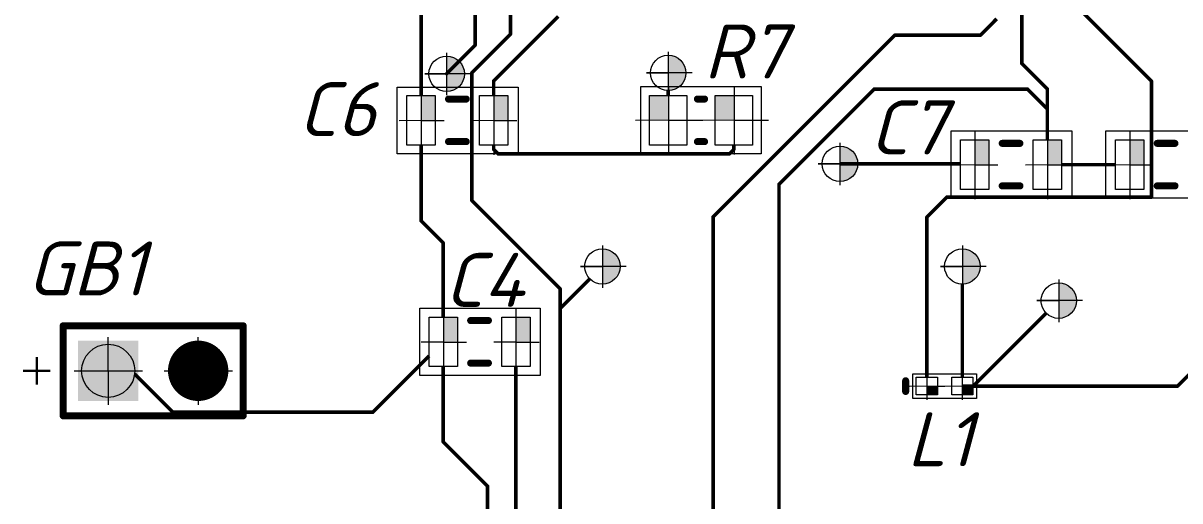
# Model space of a CAD drawing. Header units: millimetres. Extents: x -578 to 740, y 82 to 629.
# Drawn here: x 315.1 to 380.4, y 391 to 418 of the extents above; entities that cross this region are included whole.
import ezdxf

# ---------------------------------------------------------------- set-up
doc = ezdxf.new("R2010")
doc.units = ezdxf.units.MM
doc.header["$LTSCALE"] = 0.5
doc.layers.get('0').update_dxf_attribs({"lineweight": 60})
for name, color, linetype in [('BottomLayer', 5, 'Continuous'), ('BottomSolder', 6, 'Continuous'), ('MultiLayer', 9, 'Continuous'), ('TopOverlay', 2, 'Continuous')]:
    doc.layers.add(name, color=color, linetype=linetype)
doc.layers.add('СПЛТОНК', color=7, linetype='Continuous', lineweight=20)
doc.styles.get("Standard").update_dxf_attribs({"font": 'isocpeui.ttf', "width": 0.9})

# ---------------------------------------------------------------- blocks, each defined once
blk = doc.blocks.new('C_____________50_29__4')
at = {"layer": 'TopOverlay', "const_width": 0.2}
for points in [[(-0.25, 0.6), (0.25, 0.6)], [(-0.25, -0.6), (0.25, -0.6)]]:
    blk.add_lwpolyline(points, dxfattribs=at)
at = {"layer": 'TopOverlay', "const_width": 0.1}
for points in [[(-0.3, 0.6, 1), (-0.2, 0.6, 1)], [(0.2, 0.6, 1), (0.3, 0.6, 1)], [(-0.3, -0.6, 1), (-0.2, -0.6, 1)], [(0.2, -0.6, 1), (0.3, -0.6, 1)]]:
    blk.add_lwpolyline(points, format="xyb", close=True, dxfattribs=at)
blk = doc.blocks.new('C_____________50_29__6')
at = {"layer": 'TopOverlay', "const_width": 0.2}
for points in [[(-0.25, 0.6), (0.25, 0.6)], [(-0.25, -0.6), (0.25, -0.6)]]:
    blk.add_lwpolyline(points, dxfattribs=at)
at = {"layer": 'TopOverlay', "const_width": 0.1}
for points in [[(-0.3, 0.6, 1), (-0.2, 0.6, 1)], [(0.2, 0.6, 1), (0.3, 0.6, 1)], [(-0.3, -0.6, 1), (-0.2, -0.6, 1)], [(0.2, -0.6, 1), (0.3, -0.6, 1)]]:
    blk.add_lwpolyline(points, format="xyb", close=True, dxfattribs=at)
blk = doc.blocks.new('C_____________50_29__7')
at = {"layer": 'TopOverlay', "const_width": 0.2}
for points in [[(-0.25, 0.6), (0.25, 0.6)], [(-0.25, -0.6), (0.25, -0.6)]]:
    blk.add_lwpolyline(points, dxfattribs=at)
at = {"layer": 'TopOverlay', "const_width": 0.1}
for points in [[(-0.3, 0.6, 1), (-0.2, 0.6, 1)], [(0.2, 0.6, 1), (0.3, 0.6, 1)], [(-0.3, -0.6, 1), (-0.2, -0.6, 1)], [(0.2, -0.6, 1), (0.3, -0.6, 1)]]:
    blk.add_lwpolyline(points, format="xyb", close=True, dxfattribs=at)
blk = doc.blocks.new('C_____________50_29__8')
at = {"layer": 'TopOverlay', "const_width": 0.2}
for points in [[(-0.25, 0.6), (0.25, 0.6)], [(-0.25, -0.6), (0.25, -0.6)]]:
    blk.add_lwpolyline(points, dxfattribs=at)
at = {"layer": 'TopOverlay', "const_width": 0.1}
for points in [[(-0.3, 0.6, 1), (-0.2, 0.6, 1)], [(0.2, 0.6, 1), (0.3, 0.6, 1)], [(-0.3, -0.6, 1), (-0.2, -0.6, 1)], [(0.2, -0.6, 1), (0.3, -0.6, 1)]]:
    blk.add_lwpolyline(points, format="xyb", close=True, dxfattribs=at)
blk = doc.blocks.new('0402_A_22')
at = {"layer": 'TopOverlay', "const_width": 0.2}
blk.add_lwpolyline([(-1.1, -0.15), (-1.1, 0.15)], dxfattribs=at)
at = {"layer": 'TopOverlay', "const_width": 0.1}
for points in [[(-1.15, 0.15, 1), (-1.05, 0.15, 1)], [(-1.15, -0.15, 1), (-1.05, -0.15, 1)]]:
    blk.add_lwpolyline(points, format="xyb", close=True, dxfattribs=at)
blk = doc.blocks.new('RC_0805__R_________30')
at = {"layer": 'TopOverlay', "const_width": 0.2}
for points in [[(-0.1, 0.6), (0.1, 0.6)], [(-0.1, -0.6), (0.1, -0.6)]]:
    blk.add_lwpolyline(points, dxfattribs=at)
at = {"layer": 'TopOverlay', "const_width": 0.1}
for points in [[(-0.15, 0.6, 1), (-0.05, 0.6, 1)], [(0.05, 0.6, 1), (0.15, 0.6, 1)], [(-0.15, -0.6, 1), (-0.05, -0.6, 1)], [(0.05, -0.6, 1), (0.15, -0.6, 1)]]:
    blk.add_lwpolyline(points, format="xyb", close=True, dxfattribs=at)

msp = doc.modelspace()

# ---------------------------------------------------------------- hatches: boundary and pattern name
at = {"lineweight": 0}
h = msp.add_hatch(color=256, dxfattribs=at)
h.dxf.hatch_style = 1
h.paths.add_polyline_path([(338.998, 416.117), (338.998, 415.117), (339.998, 415.117, 0.414214)])
h.paths.add_polyline_path([(339.998, 415.117), (338.998, 415.117), (338.998, 414.117, 0.414214)])
h = msp.add_hatch(color=256, dxfattribs=at)
h.dxf.hatch_style = 1
h.paths.add_polyline_path([(351.504, 416.168), (351.504, 415.168), (352.504, 415.168, 0.414214)])
h.paths.add_polyline_path([(352.504, 415.168), (351.504, 415.168), (351.504, 414.168, 0.414214)])
h = msp.add_hatch(color=256, dxfattribs=at)
h.dxf.hatch_style = 1
h.paths.add_polyline_path([(338.354, 413.892), (337.58, 413.892), (337.58, 412.473), (338.354, 412.476)])
h = msp.add_hatch(color=256, dxfattribs=at)
h.dxf.hatch_style = 1
h.paths.add_polyline_path([(342.454, 413.892), (341.68, 413.892), (341.68, 412.473), (342.454, 412.476)])
h = msp.add_hatch(color=256, dxfattribs=at)
h.dxf.hatch_style = 1
h.paths.add_polyline_path([(351.546, 413.892), (350.454, 413.892), (350.454, 412.488), (351.546, 412.493)])
h = msp.add_hatch(color=256, dxfattribs=at)
h.dxf.hatch_style = 1
h.paths.add_polyline_path([(355.246, 413.892), (354.154, 413.892), (354.154, 412.488), (355.246, 412.493)])
h = msp.add_hatch(color=256, dxfattribs=at)
h.dxf.hatch_style = 1
h.paths.add_polyline_path([(369.604, 411.392), (368.83, 411.392), (368.83, 409.973), (369.604, 409.976)])
h = msp.add_hatch(color=256, dxfattribs=at)
h.dxf.hatch_style = 1
h.paths.add_polyline_path([(373.704, 411.392), (372.93, 411.392), (372.93, 409.973), (373.704, 409.976)])
h = msp.add_hatch(color=256, dxfattribs=at)
h.dxf.hatch_style = 1
h.paths.add_polyline_path([(378.354, 411.392), (377.58, 411.392), (377.58, 409.973), (378.354, 409.976)])
h = msp.add_hatch(color=256, dxfattribs=at)
h.dxf.hatch_style = 1
h.paths.add_polyline_path([(361.198, 411.037), (361.198, 410.037), (362.198, 410.037, 0.414214)])
h.paths.add_polyline_path([(362.198, 410.037), (361.198, 410.037), (361.198, 409.037, 0.414214)])
h = msp.add_hatch(color=256, dxfattribs=at)
h.dxf.hatch_style = 1
h.paths.add_polyline_path([(347.787, 405.246), (347.787, 404.246), (348.787, 404.246, 0.414214)])
h.paths.add_polyline_path([(348.787, 404.246), (347.787, 404.246), (347.787, 403.246, 0.414214)])
h = msp.add_hatch(color=256, dxfattribs=at)
h.dxf.hatch_style = 1
h.paths.add_polyline_path([(368.104, 405.246), (368.104, 404.246), (369.104, 404.246, 0.414214)])
h.paths.add_polyline_path([(369.104, 404.246), (368.104, 404.246), (368.104, 403.246, 0.414214)])
h = msp.add_hatch(color=256, dxfattribs=at)
h.dxf.hatch_style = 1
h.paths.add_polyline_path([(373.542, 403.315), (373.542, 402.315), (374.542, 402.315, 0.414214)])
h.paths.add_polyline_path([(374.542, 402.315), (373.542, 402.315), (373.542, 401.315, 0.414214)])
h = msp.add_hatch(color=256, dxfattribs=at)
h.dxf.hatch_style = 1
h.paths.add_polyline_path([(339.604, 401.392), (338.83, 401.392), (338.83, 399.973), (339.604, 399.976)])
h = msp.add_hatch(color=256, dxfattribs=at)
h.dxf.hatch_style = 1
h.paths.add_polyline_path([(343.704, 401.392), (342.93, 401.392), (342.93, 399.973), (343.704, 399.976)])
h = msp.add_hatch(color=256, dxfattribs=at)
h.dxf.hatch_style = 1
h.paths.add_polyline_path([(319.894, 399.856, 0.414214), (318.394, 398.356), (319.894, 398.356)])
h.paths.add_polyline_path([(319.894, 398.356), (318.394, 398.356, 0.414214), (319.894, 396.856)])
h = msp.add_hatch(color=256, dxfattribs=at)
h.dxf.hatch_style = 1
h.paths.add_polyline_path([(324.974, 399.856, 0.414214), (323.474, 398.356), (324.974, 398.356)])
h.paths.add_polyline_path([(324.974, 398.356), (323.474, 398.356, 0.414214), (324.974, 396.856)])
h = msp.add_hatch(color=256, dxfattribs=at)
h.dxf.hatch_style = 1
h.paths.add_polyline_path([(366.115, 396.992), (366.704, 396.992), (366.704, 397.482), (366.115, 397.481)])
h = msp.add_hatch(color=256, dxfattribs=at)
h.dxf.hatch_style = 1
h.paths.add_polyline_path([(368.115, 396.992), (368.704, 396.992), (368.704, 397.482), (368.115, 397.481)])

# ---------------------------------------------------------------- linework, layer by layer
for p, q in [((337.58, 410.55), (337.58, 414.404)), ((341.68, 410.55), (341.68, 414.404)), ((351.546, 410.57), (351.546, 414.424)), ((355.246, 410.57), (355.246, 414.424)), ((337.58, 412.473), (336.314, 412.463)), ((337.58, 412.473), (338.861, 412.477)), ((341.68, 412.473), (340.414, 412.463)), ((341.68, 412.473), (342.961, 412.477)), ((351.546, 412.493), (349.651, 412.484)), ((351.546, 412.493), (353.465, 412.497)), ((355.246, 412.493), (353.351, 412.484)), ((355.246, 412.493), (357.165, 412.497)), ((368.83, 408.05), (368.83, 411.904)), ((372.93, 408.05), (372.93, 411.904)), ((377.58, 408.05), (377.58, 411.904)), ((368.83, 409.973), (367.564, 409.963)), ((368.83, 409.973), (370.111, 409.977)), ((372.93, 409.973), (371.664, 409.963)), ((372.93, 409.973), (374.211, 409.977)), ((377.58, 409.973), (376.314, 409.964)), ((377.58, 409.973), (378.861, 409.977)), ((338.83, 398.05), (338.83, 401.904)), ((342.93, 398.05), (342.93, 401.904)), ((319.894, 398.356), (319.884, 400.251)), ((324.974, 398.356), (324.964, 400.251)), ((338.83, 399.973), (337.564, 399.964)), ((338.83, 399.973), (340.111, 399.977)), ((342.93, 399.973), (341.664, 399.964)), ((342.93, 399.973), (344.211, 399.977)), ((317.971, 398.356), (321.824, 398.356)), ((319.894, 398.356), (319.898, 396.436)), ((323.051, 398.356), (326.904, 398.356)), ((324.974, 398.356), (324.978, 396.436)), ((366.115, 396.717), (366.115, 398.284)), ((368.115, 396.717), (368.115, 398.284)), ((366.115, 397.481), (365.115, 397.473)), ((366.115, 397.481), (367.115, 397.484)), ((368.115, 397.481), (367.115, 397.473)), ((368.115, 397.481), (369.115, 397.484))]:
    msp.add_line(p, q, dxfattribs=at)
at = {"lineweight": 30}
for p, q in [((315.86, 399.118), (315.86, 397.585)), ((315.094, 398.351), (316.627, 398.351))]:
    msp.add_line(p, q, dxfattribs=at)
at = {"lineweight": 0, "const_width": 0.2}
for points in [[(371.46, 415.698), (371.46, 424.261)], [(340.604, 416.722), (340.604, 423.442)], [(342.604, 417.361), (342.604, 423.442)], [(337.554, 413.892), (337.554, 419.863)], [(374.101, 419.384), (378.775, 414.711)], [(341.654, 414.711), (345.298, 418.354)], [(369.123, 417.301), (370.037, 418.216)], [(340.421, 415.178), (342.604, 417.361)], [(354.035, 407.04), (364.297, 417.301)], [(364.297, 417.301), (369.123, 417.301)], [(338.998, 415.117), (340.604, 416.722)], [(340.421, 407.959), (340.421, 415.178)], [(371.46, 415.698), (372.904, 414.253)], [(341.654, 413.892), (341.654, 414.711)], [(378.775, 408.157), (378.775, 414.711)], [(351.504, 413.892), (351.504, 414.168)], [(357.754, 408.879), (363.128, 414.253)], [(363.128, 414.253), (371.786, 414.253)], [(371.786, 414.253), (372.904, 413.136)], [(372.904, 413.136), (372.904, 414.253)], [(372.904, 411.392), (372.904, 413.136)], [(337.554, 406.817), (337.554, 411.092)], [(341.654, 410.85), (341.654, 411.092)], [(341.654, 410.85), (341.908, 410.596)], [(341.908, 410.596), (354.95, 410.596)], [(354.95, 410.596), (355.204, 410.85)], [(355.204, 410.85), (355.204, 411.092)], [(361.198, 410.037), (368.004, 410.037)], [(373.704, 409.992), (376.754, 409.992)], [(357.754, 359.288), (357.754, 408.879)], [(340.421, 407.959), (345.404, 402.976)], [(366.104, 407.04), (367.222, 408.157)], [(367.222, 408.157), (378.775, 408.157)], [(337.554, 406.817), (338.804, 405.567)], [(354.035, 389.006), (354.035, 407.04)], [(366.104, 397.992), (366.104, 407.04)], [(338.804, 401.392), (338.804, 405.567)], [(345.404, 401.863), (347.08, 403.539)], [(345.404, 401.863), (345.404, 402.976)], [(368.104, 397.992), (368.104, 403.246)], [(345.404, 387.642), (345.404, 401.863)], [(368.719, 397.492), (372.835, 401.608)], [(334.828, 396.016), (338.004, 399.192)], [(380.248, 397.492), (381.654, 398.898)], [(321.384, 398.187), (323.555, 396.016)], [(338.804, 394.35), (338.804, 398.592)], [(342.904, 385.704), (342.904, 398.592)], [(368.104, 397.492), (368.719, 397.492)], [(368.719, 397.492), (380.248, 397.492)], [(323.555, 396.016), (334.828, 396.016)], [(338.804, 394.35), (341.304, 391.851)], [(341.304, 387.642), (341.304, 391.851)]]:
    msp.add_lwpolyline(points, dxfattribs=at)
at = {"lineweight": 0, "const_width": 0.1}
for points in [[(342.554, 417.361, 1), (342.654, 417.361, 1)], [(342.554, 417.361, 1), (342.654, 417.361, 1)], [(364.247, 417.301, 1), (364.347, 417.301, 1)], [(364.247, 417.301, 1), (364.347, 417.301, 1)], [(369.073, 417.301, 1), (369.173, 417.301, 1)], [(369.073, 417.301, 1), (369.173, 417.301, 1)], [(340.554, 416.722, 1), (340.654, 416.722, 1)], [(340.554, 416.722, 1), (340.654, 416.722, 1)], [(340.371, 415.178, 1), (340.471, 415.178, 1)], [(340.371, 415.178, 1), (340.471, 415.178, 1)], [(371.41, 415.698, 1), (371.51, 415.698, 1)], [(371.41, 415.698, 1), (371.51, 415.698, 1)], [(338.948, 415.117, 1), (339.048, 415.117, 1)], [(341.604, 414.711, 1), (341.704, 414.711, 1)], [(341.604, 414.711, 1), (341.704, 414.711, 1)], [(378.725, 414.711, 1), (378.825, 414.711, 1)], [(378.725, 414.711, 1), (378.825, 414.711, 1)], [(363.078, 414.253, 1), (363.178, 414.253, 1)], [(363.078, 414.253, 1), (363.178, 414.253, 1)], [(371.736, 414.253, 1), (371.836, 414.253, 1)], [(371.736, 414.253, 1), (371.836, 414.253, 1)], [(372.854, 414.253, 1), (372.954, 414.253, 1)], [(372.854, 414.253, 1), (372.954, 414.253, 1)], [(372.854, 413.136, 1), (372.954, 413.136, 1)], [(372.854, 413.136, 1), (372.954, 413.136, 1)], [(372.854, 413.136, 1), (372.954, 413.136, 1)], [(341.604, 410.85, 1), (341.704, 410.85, 1)], [(341.604, 410.85, 1), (341.704, 410.85, 1)], [(341.858, 410.596, 1), (341.958, 410.596, 1)], [(341.858, 410.596, 1), (341.958, 410.596, 1)], [(354.9, 410.596, 1), (355, 410.596, 1)], [(354.9, 410.596, 1), (355, 410.596, 1)], [(355.154, 410.85, 1), (355.254, 410.85, 1)], [(355.154, 410.85, 1), (355.254, 410.85, 1)], [(357.704, 408.879, 1), (357.804, 408.879, 1)], [(357.704, 408.879, 1), (357.804, 408.879, 1)], [(340.371, 407.959, 1), (340.471, 407.959, 1)], [(340.371, 407.959, 1), (340.471, 407.959, 1)], [(367.172, 408.157, 1), (367.272, 408.157, 1)], [(367.172, 408.157, 1), (367.272, 408.157, 1)], [(378.725, 408.157, 1), (378.825, 408.157, 1)], [(378.725, 408.157, 1), (378.825, 408.157, 1)], [(337.504, 406.817, 1), (337.604, 406.817, 1)], [(337.504, 406.817, 1), (337.604, 406.817, 1)], [(353.985, 407.04, 1), (354.085, 407.04, 1)], [(353.985, 407.04, 1), (354.085, 407.04, 1)], [(366.054, 407.04, 1), (366.154, 407.04, 1)], [(366.054, 407.04, 1), (366.154, 407.04, 1)], [(338.754, 405.567, 1), (338.854, 405.567, 1)], [(338.754, 405.567, 1), (338.854, 405.567, 1)], [(345.354, 402.976, 1), (345.454, 402.976, 1)], [(345.354, 402.976, 1), (345.454, 402.976, 1)], [(345.354, 401.863, 1), (345.454, 401.863, 1)], [(345.354, 401.863, 1), (345.454, 401.863, 1)], [(345.354, 401.863, 1), (345.454, 401.863, 1)], [(368.669, 397.492, 1), (368.769, 397.492, 1)], [(368.669, 397.492, 1), (368.769, 397.492, 1)], [(368.669, 397.492, 1), (368.769, 397.492, 1)], [(380.198, 397.492, 1), (380.298, 397.492, 1)], [(380.198, 397.492, 1), (380.298, 397.492, 1)], [(334.778, 396.016, 1), (334.878, 396.016, 1)], [(334.778, 396.016, 1), (334.878, 396.016, 1)], [(338.754, 394.35, 1), (338.854, 394.35, 1)], [(338.754, 394.35, 1), (338.854, 394.35, 1)], [(341.254, 391.851, 1), (341.354, 391.851, 1)], [(341.254, 391.851, 1), (341.354, 391.851, 1)]]:
    msp.add_lwpolyline(points, format="xyb", close=True, dxfattribs=at)
at = {"lineweight": 15}
for points in [[(336.204, 414.367), (343.029, 414.367), (343.029, 410.592), (336.204, 410.592)], [(349.954, 414.392), (356.754, 414.392), (356.754, 410.592), (349.954, 410.592)], [(367.479, 411.892), (374.279, 411.892), (374.279, 408.092), (367.479, 408.092)], [(376.204, 411.892), (383.004, 411.892), (383.004, 408.092), (376.204, 408.092)], [(337.479, 401.892), (344.279, 401.892), (344.279, 398.092), (337.479, 398.092)], [(365.304, 398.192), (368.904, 398.192), (368.904, 396.792), (365.304, 396.792)]]:
    msp.add_lwpolyline(points, close=True, dxfattribs=at)
at = {"lineweight": 0}
for points in [[(336.754, 411.092), (336.754, 413.892), (338.354, 413.892), (338.354, 411.092)], [(340.854, 411.092), (340.854, 413.892), (342.454, 413.892), (342.454, 411.092)], [(350.454, 411.092), (350.454, 413.892), (352.554, 413.892), (352.554, 411.092)], [(354.154, 411.092), (354.154, 413.892), (356.254, 413.892), (356.254, 411.092)], [(368.004, 408.592), (368.004, 411.392), (369.604, 411.392), (369.604, 408.592)], [(372.104, 408.592), (372.104, 411.392), (373.704, 411.392), (373.704, 408.592)], [(376.754, 408.592), (376.754, 411.392), (378.354, 411.392), (378.354, 408.592)], [(338.004, 398.592), (338.004, 401.392), (339.604, 401.392), (339.604, 398.592)], [(342.104, 398.592), (342.104, 401.392), (343.704, 401.392), (343.704, 398.592)], [(365.504, 397.992), (366.704, 397.992), (366.704, 396.992), (365.504, 396.992)], [(367.504, 397.992), (368.704, 397.992), (368.704, 396.992), (367.504, 396.992)]]:
    msp.add_lwpolyline(points, close=True, dxfattribs=at)
at = {"lineweight": 15, "const_width": 0.4}
for points in [[(317.354, 395.816), (317.354, 400.896)], [(317.354, 400.896), (327.514, 400.896)], [(327.514, 395.816), (327.514, 400.896)], [(317.354, 395.816), (327.514, 395.816)]]:
    msp.add_lwpolyline(points, dxfattribs=at)
at = {"lineweight": 15}
for points, const_width in [([(317.254, 400.896, 1), (317.454, 400.896, 1)], 0.2), ([(317.254, 400.896, 1), (317.454, 400.896, 1)], 0.2), ([(327.414, 400.896, 1), (327.614, 400.896, 1)], 0.2), ([(327.414, 400.896, 1), (327.614, 400.896, 1)], 0.2), ([(317.254, 395.816, 1), (317.454, 395.816, 1)], 0.2), ([(317.254, 395.816, 1), (317.454, 395.816, 1)], 0.2), ([(323.505, 396.016, 1), (323.605, 396.016, 1)], 0.1), ([(323.505, 396.016, 1), (323.605, 396.016, 1)], 0.1), ([(327.414, 395.816, 1), (327.614, 395.816, 1)], 0.2), ([(327.414, 395.816, 1), (327.614, 395.816, 1)], 0.2)]:
    msp.add_lwpolyline(points, format="xyb", close=True, dxfattribs=dict(at, const_width=const_width))
at = {"lineweight": 0}
for centre, radius in [((338.998, 415.117), 1), ((351.504, 415.168), 1), ((361.198, 410.037), 1), ((347.787, 404.246), 1), ((368.104, 404.246), 1), ((373.542, 402.315), 1), ((319.894, 398.356), 1.5), ((324.974, 398.356), 1.5)]:
    msp.add_circle(centre, radius, dxfattribs=at)
at = {"layer": 'BottomLayer', "const_width": 1.5}
msp.add_lwpolyline([(324.224, 398.356, 1), (325.724, 398.356, 1)], format="xyb", close=True, dxfattribs=at)
at = {"layer": 'BottomLayer'}
msp.add_solid([(318.394, 396.856), (321.394, 396.856), (318.394, 399.856), (321.394, 399.856)], dxfattribs=at)
at = {"layer": 'BottomSolder', "const_width": 1.703}
msp.add_lwpolyline([(324.122, 398.356, 1), (325.825, 398.356, 1)], format="xyb", close=True, dxfattribs=at)
at = {"layer": 'BottomSolder'}
msp.add_solid([(318.191, 396.653), (321.597, 396.653), (318.191, 400.059), (321.597, 400.059)], dxfattribs=at)
at = {"layer": 'MultiLayer', "const_width": 1.5}
msp.add_lwpolyline([(324.224, 398.356, 1), (325.724, 398.356, 1)], format="xyb", close=True, dxfattribs=at)
at = {"layer": 'MultiLayer'}
msp.add_solid([(318.394, 396.856), (321.394, 396.856), (318.394, 399.856), (321.394, 399.856)], dxfattribs=at)
at = {"layer": 'СПЛТОНК', "lineweight": 0}
for p, q in [((338.998, 416.301), (338.998, 413.911)), ((351.504, 416.352), (351.504, 413.962)), ((340.34, 415.117), (337.768, 415.117)), ((337.768, 415.117), (338.998, 415.117)), ((352.846, 415.168), (350.274, 415.168)), ((350.274, 415.168), (351.504, 415.168)), ((361.198, 411.221), (361.198, 408.831)), ((362.54, 410.037), (359.968, 410.037)), ((359.968, 410.037), (361.198, 410.037)), ((347.787, 405.43), (347.787, 403.04)), ((368.104, 405.43), (368.104, 403.04)), ((349.128, 404.246), (346.557, 404.246)), ((346.557, 404.246), (347.787, 404.246)), ((369.446, 404.246), (366.874, 404.246)), ((366.874, 404.246), (368.104, 404.246)), ((373.542, 403.5), (373.542, 401.11)), ((374.884, 402.315), (372.312, 402.315)), ((372.312, 402.315), (373.542, 402.315))]:
    msp.add_line(p, q, dxfattribs=at)

# ---------------------------------------------------------------- block references
at = {"xscale": 2, "yscale": 2, "zscale": 2}
for name, p in [('C_____________50_29__6', (339.604, 412.492)), ('RC_0805__R_________30', (353.354, 412.492)), ('C_____________50_29__7', (370.854, 409.992)), ('C_____________50_29__8', (379.604, 409.992)), ('C_____________50_29__4', (340.854, 399.992)), ('0402_A_22', (367.104, 397.492))]:
    msp.add_blockref(name, p, dxfattribs=at)

# ---------------------------------------------------------------- texts
for s, p in [('R7', (353.515, 414.856)), ('C6', (330.608, 411.599)), ('C7', (362.865, 410.571)), ('GB1', (315.31, 402.608)), ('C4', (338.868, 401.959)), ('L1', (364.98, 392.968))]:
    msp.add_text(s, height=3.048).set_placement(p)

doc.saveas('drawing.dxf')
